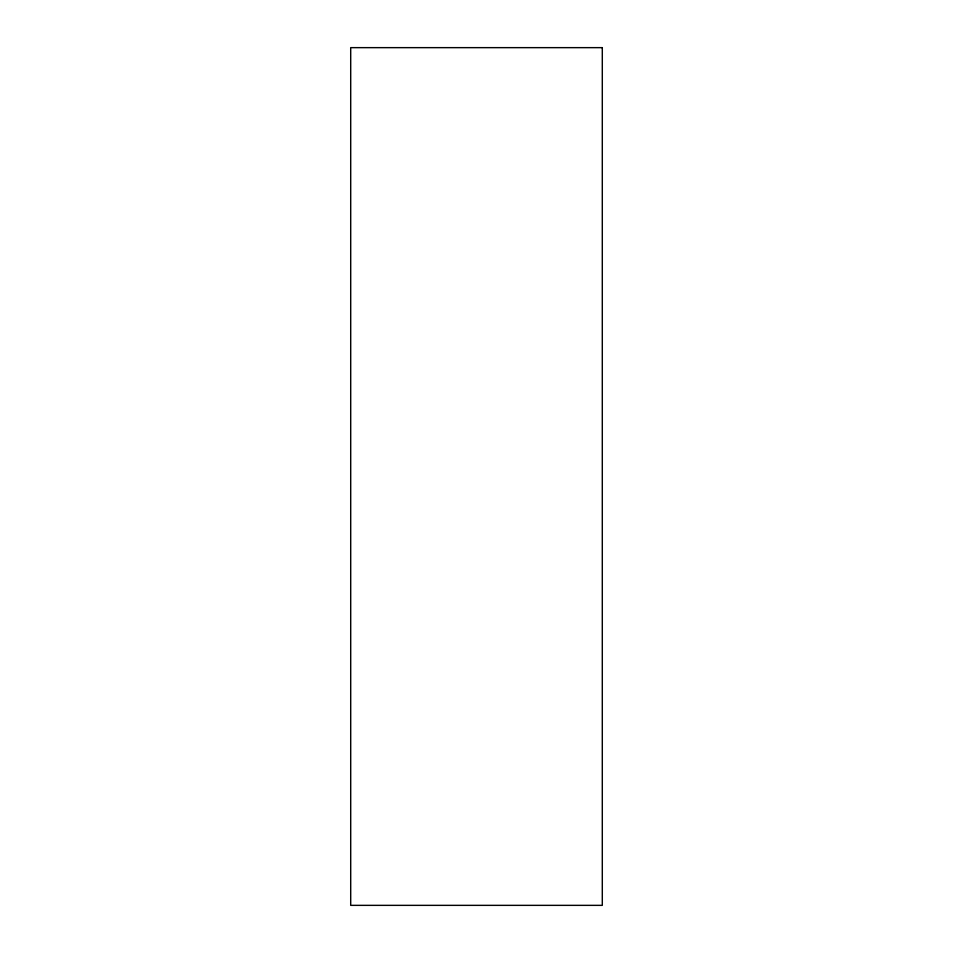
<?xml version="1.0" encoding="UTF-8"?>
<svg xmlns="http://www.w3.org/2000/svg" width="953" height="953" viewBox="0 0 953 953"><rect width="100%" height="100%" fill="white"/><g stroke="black" fill="none" stroke-linecap="round" stroke-linejoin="round"><path stroke-width="1.43" d="M602.296 47.65L350.704 47.65L350.704 905.35L602.296 905.35L602.296 47.65"/></g></svg>
